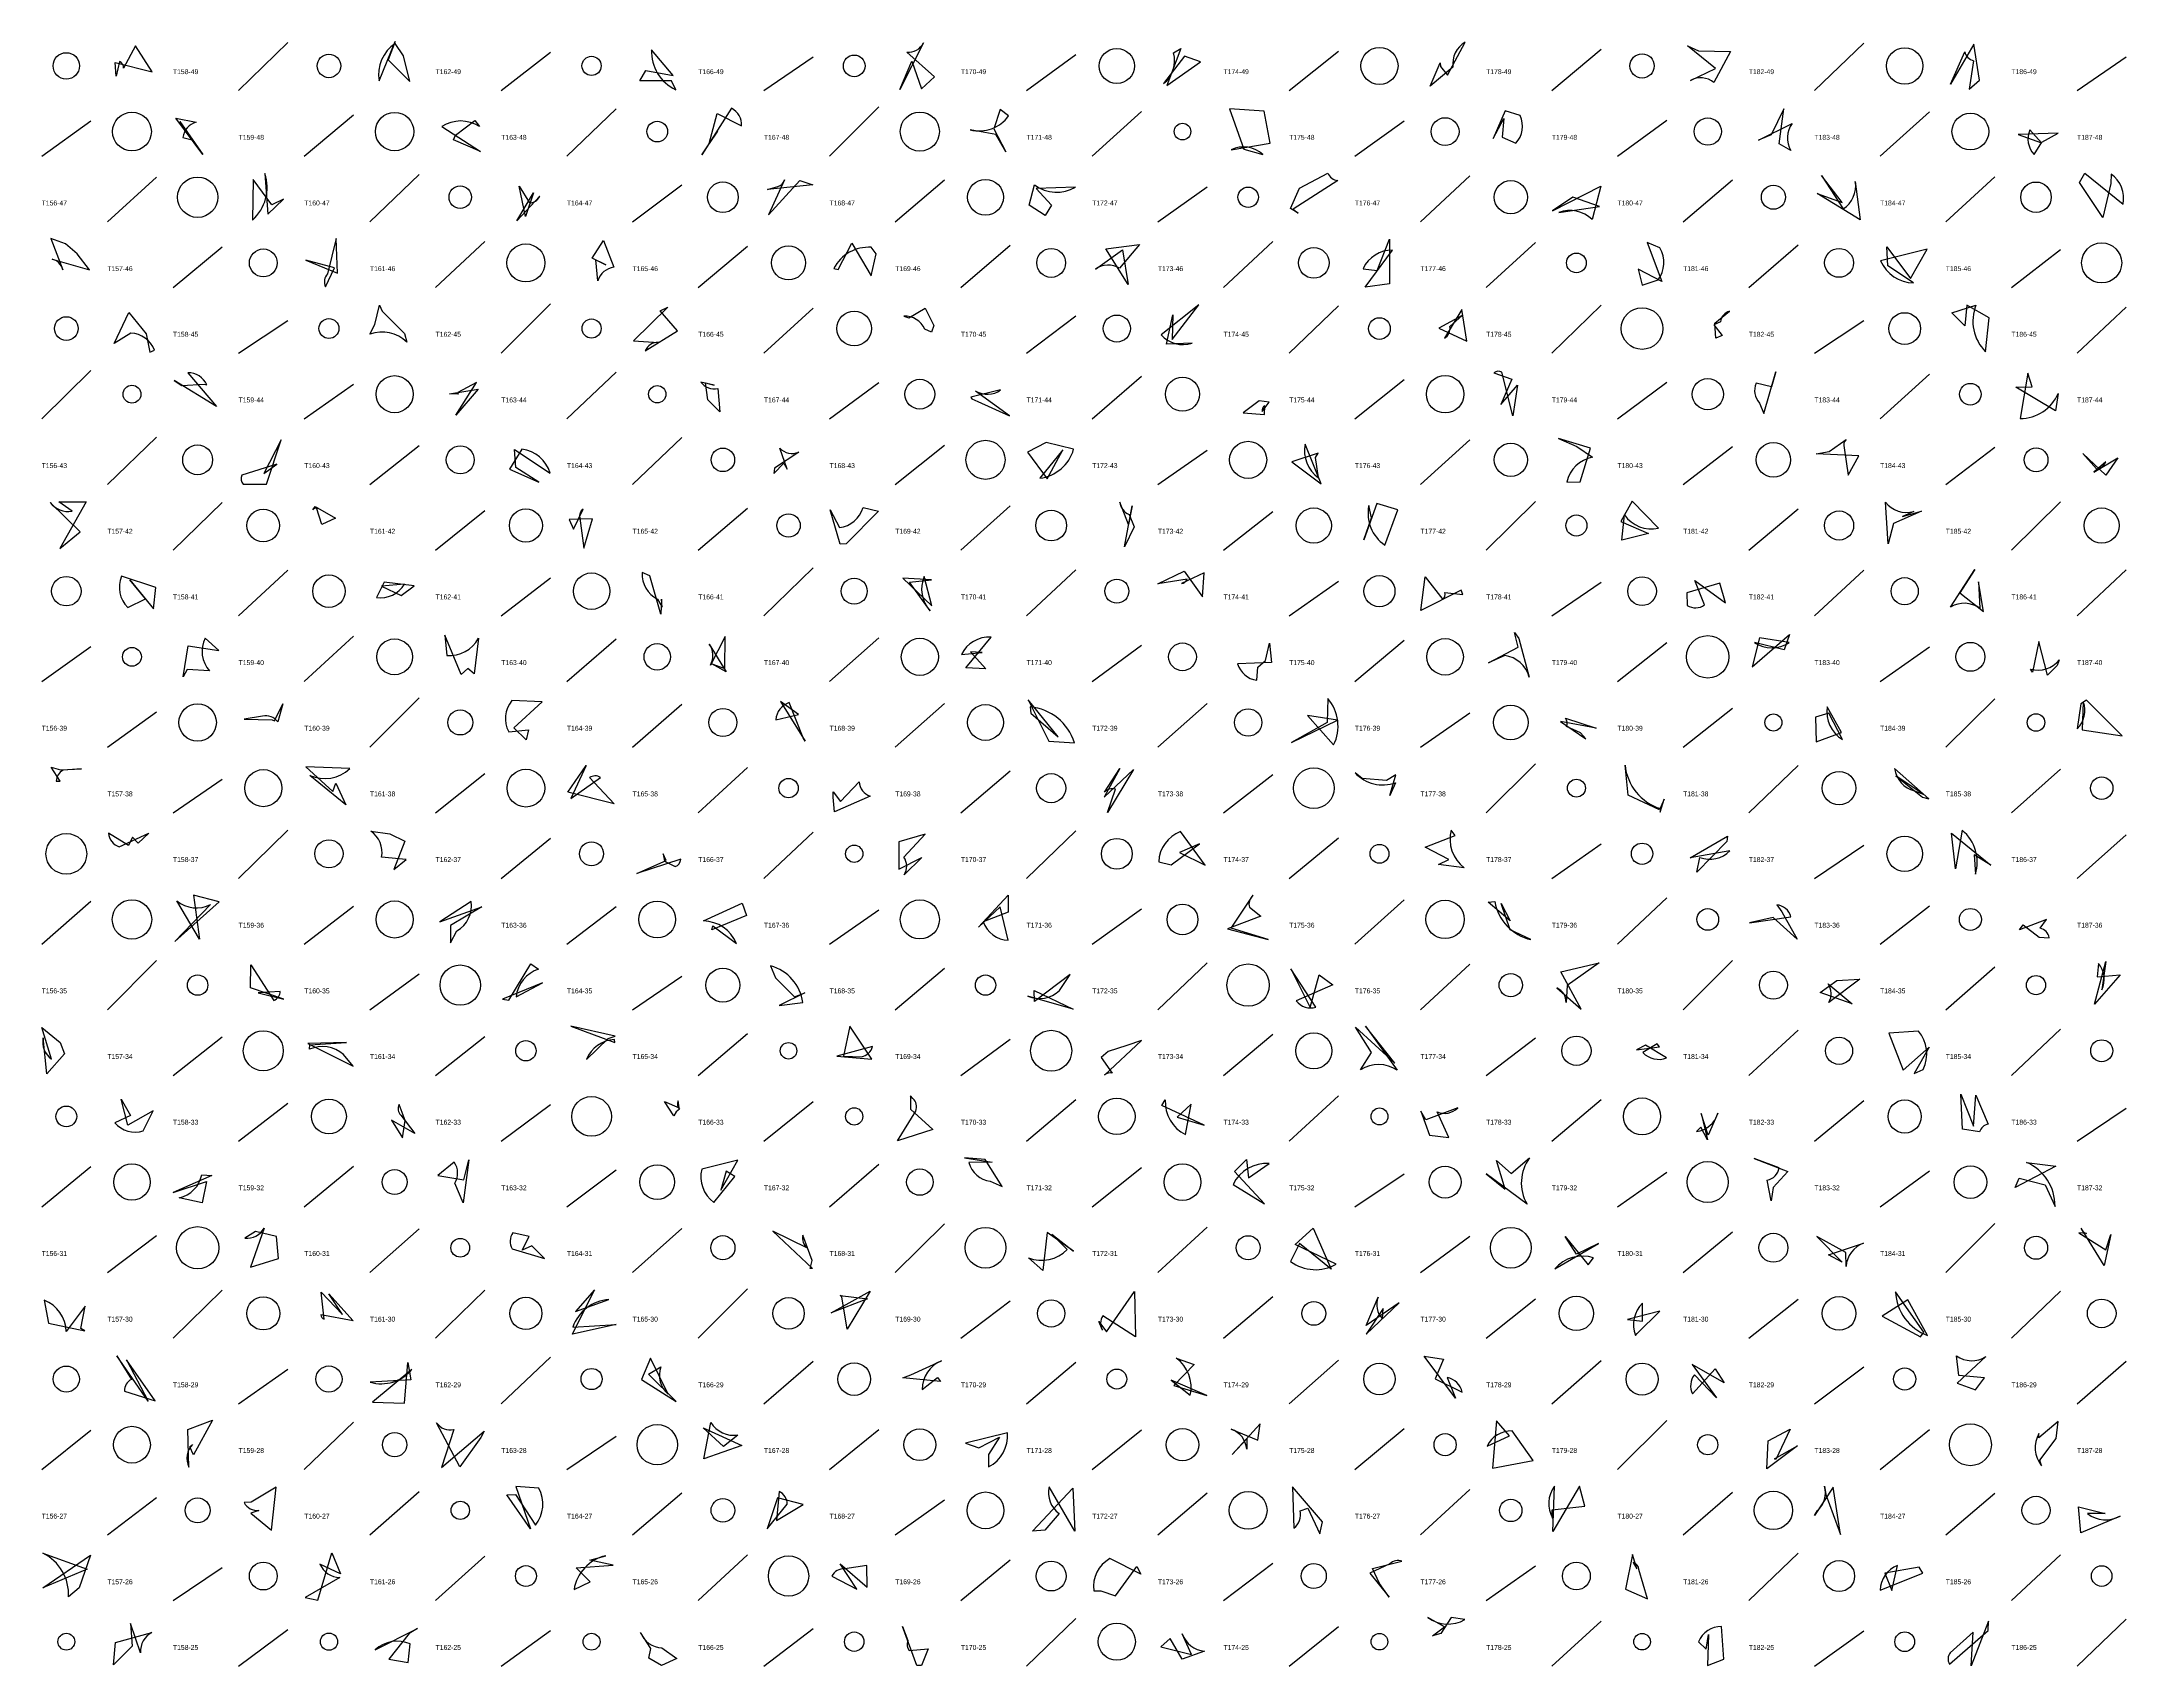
# Model space of a CAD drawing. Header units: millimetres. Extents: x -1 to 9990, y 0 to 15990.
# Drawn here: x 6240 to 7510, y 1000 to 1990 of the extents above; entities that cross this region are included whole.
import ezdxf

# ---------------------------------------------------------------- set-up
doc = ezdxf.new("R2010")
doc.units = ezdxf.units.MM
doc.layers.add('TEXT', color=3, linetype='Continuous')
doc.layers.add('WALL', color=1, linetype='Continuous')

msp = doc.modelspace()

# ---------------------------------------------------------------- linework, layer by layer
for points in [[(6307.3, 1971.4), (6297.1, 1987.2), (6289.9, 1973.6, 0.3), (6287.4, 1977.7), (6285.4, 1968.7), (6284.7, 1977)], [(6464.2, 1965.6), (6460.5, 1981.1), (6455.4, 1988.7, 0.3), (6445.6, 1965.9), (6455.4, 1989.8), (6451.1, 1978.8)], [(6608.1, 1972.3), (6624.8, 1969.1), (6611.5, 1984.8, 0.3), (6626.3, 1960.5), (6623.6, 1965.9), (6604.5, 1966)], [(6776, 1961.1), (6783.9, 1968.4), (6767, 1983.3, 0.3), (6777.3, 1989.1), (6762.9, 1960.7), (6770.2, 1977.8)], [(6946, 1977.4), (6936.2, 1981), (6923.4, 1964.2, 0.3), (6929.6, 1983), (6933.9, 1985.6), (6925.5, 1963.1)], [(7092.1, 1974.7), (7096.5, 1969.3), (7107.2, 1989.5, 0.3), (7099.8, 1974.3), (7085.9, 1962.6), (7091.9, 1976.8)], [(7249.4, 1984.1), (7268.9, 1983.7), (7258.8, 1964.9, 0.3), (7244.4, 1966.2), (7259.7, 1973.5), (7242.6, 1987.3)], [(7417.2, 1988.3), (7402.9, 1963.9), (7411.6, 1983.6, 0.3), (7417, 1978.2), (7414.2, 1960.8), (7420.6, 1966.4)], [(6338.2, 1921.1), (6321.7, 1943.2), (6334.1, 1940.7, 0.3), (6326, 1931.4), (6331.6, 1930), (6324.1, 1941.2)], [(6646.7, 1927.7), (6651.5, 1946.1), (6666.4, 1938.4, 0.3), (6660.3, 1949.2), (6642.2, 1920.9), (6651.8, 1935.2)], [(6827.3, 1922.6), (6821.3, 1933.2), (6805.7, 1936, 0.3), (6829.1, 1944.5), (6824, 1948.5), (6820.1, 1936.6)], [(6963.7, 1948.8), (6972.4, 1924.3), (6984, 1921.1, 0.3), (6964.6, 1923.9), (6988.5, 1928), (6984.8, 1947.5)], [(7130.7, 1942.9), (7129.8, 1931.5), (7138.1, 1927.9, 0.3), (7140.7, 1944.8), (7131.6, 1947.6), (7124.2, 1930.8)], [(7293.6, 1933), (7286, 1929.8), (7306.5, 1940, 0.3), (7305.6, 1923.5), (7298.5, 1927.6), (7301.3, 1948.8)], [(6492.2, 1932.9), (6503.8, 1941.7), (6506.7, 1938, 0.3), (6483.7, 1938), (6507.4, 1922.9), (6490.8, 1929.9)], [(7444.1, 1933.3), (7458.4, 1928.1), (7451.2, 1936, 0.3), (7453.8, 1921.1), (7458.6, 1928.6), (7468.5, 1934.1)], [(6380.2, 1890.4), (6368.8, 1905.8), (6368.4, 1881.1, 0.3), (6376, 1909.4), (6377.8, 1884.6), (6387.4, 1893.8)], [(6709.9, 1902.6), (6682.1, 1899.7), (6688.4, 1901.6, 0.3), (6692.5, 1905.7), (6682.8, 1884.2), (6701.9, 1905.2)], [(7000.8, 1888.2), (7006.2, 1900.6), (7023.6, 1909.7, 0.3), (7029.6, 1905.2), (7002.4, 1887.7), (7005.4, 1885.3)], [(7336.8, 1891.8), (7324.4, 1908.2), (7337.5, 1887.9, 0.3), (7344.9, 1904.5), (7347.9, 1881.2), (7321.6, 1897.3)], [(7481.5, 1903.9), (7484.8, 1909.6), (7508, 1890.8, 0.3), (7500.7, 1909.1), (7500.5, 1903.4), (7495.7, 1882.7)], [(6534.8, 1883.2), (6530.8, 1901.7), (6537.1, 1891.5, 0.3), (6543.4, 1895.6), (6529.5, 1880.6), (6539.6, 1897.7)], [(6851.3, 1883.9), (6841.6, 1890.2), (6844.9, 1902.5, 0.3), (6869.9, 1901.1), (6845.8, 1900.3), (6855.3, 1890.2)], [(7160.4, 1886.7), (7189.9, 1901.8), (7184.5, 1881.4, 0.3), (7164.3, 1885.6), (7189, 1889.3), (7172.8, 1895)], [(6254.6, 1866.7), (6245.5, 1869.9), (6252.8, 1850.7, 0.3), (6246.3, 1857.3), (6269.1, 1850.7), (6261.6, 1860.6)], [(6420.3, 1848.7), (6419.3, 1869.9), (6414.1, 1848.4, 0.3), (6412.9, 1840.4), (6418.4, 1852), (6401, 1856.6)], [(6575.4, 1857.9), (6582.2, 1868.7), (6588.6, 1852.3, 0.3), (6578.8, 1844.1), (6577.5, 1856.9), (6583.6, 1853.8)], [(6745.3, 1847.1), (6748.3, 1860.6), (6745.4, 1864.5, 0.3), (6722.5, 1851.5), (6725.2, 1851), (6733.6, 1867.1)], [(7061.1, 1842.3), (7046.3, 1840.2), (7063, 1862.8, 0.3), (7045, 1851.4), (7053.6, 1850.4), (7061.2, 1869.4)], [(7212.7, 1851.2), (7215.1, 1841.5), (7224.8, 1844.6, 0.3), (7225.8, 1864.1), (7218, 1867.4), (7227.1, 1843.6)], [(6888.2, 1863.5), (6908.9, 1866.2), (6896.7, 1851.7, 0.3), (6882, 1851.2), (6898.5, 1862.9), (6901.9, 1841.9)], [(7378.6, 1845.5), (7388.7, 1863.4), (7360.3, 1856.2, 0.3), (7380.4, 1842.9), (7364.7, 1853.3), (7364.1, 1864.7)], [(6447.4, 1825.6), (6461.1, 1811.9), (6462.4, 1806.7, 0.3), (6440, 1811.5), (6443, 1817.5), (6445.7, 1829.2)], [(6928.7, 1808.3), (6945, 1829.5), (6922, 1811.2, 0.3), (6940.8, 1806.1), (6925.2, 1805.4), (6929.1, 1823.4)], [(7411.6, 1816.7), (7403.8, 1824.5), (7418.4, 1829.3, 0.3), (7424.3, 1800.8), (7426.4, 1821.6), (7412.8, 1829.2)], [(6303.7, 1811.7), (6305.8, 1800.6), (6308.7, 1801.9, 0.3), (6294.3, 1812.2), (6284.2, 1805.9), (6293, 1824.7)], [(6621.4, 1828.1), (6600.6, 1807.6), (6615.7, 1806.6, 0.3), (6607.7, 1801.4), (6627.4, 1813.7), (6616.7, 1825.7)], [(6783.6, 1816.8), (6782.1, 1812.8), (6778, 1814.7, 0.3), (6765.2, 1822.6), (6768.2, 1821.6), (6778.3, 1827.4)], [(7108.3, 1807.4), (7105.2, 1826.7), (7094.6, 1809.1, 0.3), (7097.9, 1816.2), (7105.4, 1822.9), (7091.2, 1815.2)], [(7259.9, 1809.1), (7259.4, 1818.3), (7268.3, 1825.6, 0.3), (7262.7, 1819.1), (7258.7, 1817.2), (7263.7, 1810.8)], [(6325.3, 1780.4), (6338.9, 1781.1), (6340.6, 1780.7, 0.3), (6329, 1788.1), (6346.4, 1767.6), (6320.8, 1783.4)], [(6492.4, 1762.3), (6504.8, 1782.2), (6493.5, 1776.1, 0.3), (6493.8, 1775.1), (6488.5, 1775.3), (6506, 1778)], [(6644.5, 1781.9), (6649.7, 1780.6), (6641.6, 1782.4, 0.3), (6651.9, 1778.4), (6653.2, 1764.2), (6645.9, 1771.6)], [(7139.1, 1780.6), (7136.2, 1761.9), (7129.6, 1788.5, 0.3), (7124.7, 1788), (7135.6, 1784.1), (7129, 1768.7)], [(7295.9, 1786.7), (7293.9, 1779.4), (7284.5, 1781.7, 0.3), (7286.5, 1769.6), (7289.1, 1763.3), (7296.5, 1788.6)], [(7452.7, 1779.5), (7450.1, 1787.9), (7445.3, 1760.2, 0.3), (7468.5, 1775.4), (7466.9, 1764.8), (7442.6, 1779.3)], [(6810.4, 1770.5), (6829.7, 1761.9), (6809, 1776.9, 0.3), (6824.2, 1777.6), (6806, 1773.1), (6806.7, 1772.2)], [(6971.9, 1763.6), (6985, 1762.6), (6985.1, 1768, 0.3), (6983.6, 1764.5), (6987.8, 1770.2), (6981.8, 1771)], [(6375.3, 1726.6), (6383.2, 1732.4), (6361.9, 1725.6, 0.3), (6362.7, 1720.1), (6377, 1720.2), (6385.9, 1747.2)], [(6528.8, 1730.4), (6528.1, 1741.4), (6549.7, 1726.8, 0.3), (6532.6, 1741.6), (6525, 1729.3), (6542.9, 1721.5)], [(6692.1, 1732.9), (6694.2, 1729.4), (6689.6, 1742.1, 0.3), (6701.2, 1739.7), (6686.4, 1730), (6686.1, 1726.6)], [(6852.5, 1723.5), (6862.1, 1741.2), (6848, 1723.8, 0.3), (6868.7, 1741.5), (6851.9, 1745.6), (6840.5, 1739.6)], [(7001.6, 1733.9), (7019.5, 1720.4), (7009.7, 1744.6, 0.3), (7017.9, 1724.1), (7016, 1736.5), (7017.6, 1739.1)], [(7164, 1748.1), (7175.3, 1743.1), (7184.7, 1736.6, 0.3), (7169.1, 1721.5), (7177.2, 1721.7), (7183.5, 1742.1)], [(7321, 1738.6), (7328.9, 1740), (7339.3, 1747.5, 0.3), (7338.1, 1742.4), (7340.5, 1725.6), (7347, 1737.5)], [(7497.6, 1725.6), (7483.6, 1738.8), (7491.8, 1729.6, 0.3), (7497.5, 1733.8), (7490.3, 1727.5), (7504.8, 1736.2)], [(6251, 1681.1), (6263.4, 1691.2), (6245.2, 1709.1, 0.3), (6258.5, 1703.8), (6250.5, 1709.4), (6267, 1709.4)], [(6410.7, 1695.6), (6407.5, 1705.7), (6408.7, 1705.3, 0.3), (6405.1, 1704.6), (6406.7, 1706.6), (6419, 1699.4)], [(6561.3, 1698.7), (6564, 1692.8), (6569.8, 1705, 0.3), (6567.9, 1699.5), (6570.2, 1681.2), (6575.5, 1699.1)], [(6726.4, 1683.6), (6720.4, 1704.5), (6726, 1693.8, 0.3), (6740.4, 1705.9), (6749.8, 1703.7), (6730.1, 1683.8)], [(6904.4, 1706.9), (6902.2, 1695.7), (6896.9, 1709.3, 0.3), (6902.5, 1701.8), (6905.5, 1694.2), (6899.6, 1682.1)], [(7045.4, 1686.3), (7050.2, 1699.7), (7048.5, 1707.1, 0.3), (7058.2, 1683.1), (7066.2, 1704.5), (7053.4, 1708.4)], [(7218.9, 1690.2), (7202.7, 1686), (7204.2, 1701.5, 0.3), (7225, 1693.3), (7209, 1709.8), (7202.1, 1697.5)], [(7368.1, 1696.2), (7364.9, 1683.9), (7363.2, 1709.2, 0.3), (7380.5, 1703.5), (7373.6, 1700.4), (7385.3, 1703.7)], [(6308.1, 1644.3), (6309.5, 1657.2), (6288.6, 1664.1, 0.3), (6292.4, 1645), (6303.3, 1650.4), (6293.7, 1661.9)], [(6617.2, 1641), (6610.4, 1664.3), (6605.9, 1666.3, 0.3), (6615.1, 1650.2), (6618.1, 1645.3), (6617.6, 1650.2)], [(6764.6, 1662.9), (6782.2, 1646), (6777.7, 1664, 0.3), (6781.3, 1643.1), (6768.6, 1660.5), (6782, 1662)], [(6947.2, 1651.5), (6948.2, 1666.1), (6934.4, 1659.7, 0.3), (6937.8, 1662.3), (6920, 1659.5), (6936, 1667.1)], [(7422.9, 1642.7), (7420, 1660.7), (7420.7, 1644.6, 0.3), (7402.9, 1645.3), (7417.7, 1668.3), (7408.5, 1653.9)], [(6467, 1658.3), (6448.6, 1660.4), (6443.9, 1651.1, 0.3), (6461, 1659.3), (6447, 1658), (6459, 1652.4)], [(7080.2, 1643.3), (7082.8, 1663.7), (7093.6, 1650, 0.3), (7094.8, 1654.1), (7105.8, 1653), (7104.7, 1655.7)], [(7262.3, 1659.9), (7242.3, 1653.9), (7242.5, 1646.3, 0.3), (7253, 1646.6), (7247.1, 1661.5), (7265.8, 1647.8)], [(6329.3, 1621.7), (6348, 1618.8), (6339.5, 1626.4, 0.3), (6342.2, 1606.4), (6328.6, 1607.3), (6326.1, 1602.9)], [(6495.6, 1604.3), (6485.7, 1628.2), (6486.8, 1615.9, 0.3), (6506.1, 1626.3), (6503.5, 1604.7), (6499.6, 1607.9)], [(6656.1, 1607.8), (6656.3, 1627.3), (6647.4, 1610, 0.3), (6646.7, 1622.8), (6657.1, 1605.8), (6648.2, 1610.8)], [(6815.1, 1607.7), (6803.1, 1608.3), (6818.4, 1627, 0.3), (6800.3, 1616.4), (6813, 1617.7), (6805.8, 1618.1)], [(7137.2, 1629.9), (7139.9, 1626.1), (7146.2, 1602.7, 0.3), (7131.3, 1615.8), (7121.5, 1611.4), (7139.5, 1620.8)], [(7304.8, 1628.6), (7301.5, 1619.3), (7283.4, 1623.8, 0.3), (7304.6, 1623.7), (7286.6, 1626.6), (7282.1, 1609)], [(6988.1, 1623.4), (6989.2, 1611.6), (6968.6, 1610.7, 0.3), (6980.2, 1600.8), (6981, 1608.8), (6985.5, 1612.7)], [(7456.7, 1624.4), (7452.8, 1605.6), (7451.7, 1607.5, 0.3), (7469.1, 1613.1), (7467.8, 1609.7), (7461.9, 1603.9)], [(6527.7, 1571.7), (6545, 1587.5), (6526.4, 1588.3, 0.3), (6524.5, 1569.3), (6536.5, 1570.5), (6535.2, 1564.5)], [(6705.2, 1563.7), (6703.9, 1565.6), (6695.4, 1587.1, 0.3), (6687.2, 1576.7), (6701, 1579.9), (6690, 1587.7)], [(6840.9, 1588.9), (6853.5, 1563.7), (6869.2, 1562.7, 0.3), (6842.2, 1584.5), (6842.7, 1580.6), (6859.2, 1566.3)], [(7029.5, 1576.4), (7011.1, 1579.3), (7027.1, 1561.3, 0.3), (7023.5, 1589.6), (7023.1, 1574.9), (7001.4, 1562.9)], [(7485.8, 1588.6), (7482.3, 1586.3), (7480.1, 1571.2, 0.3), (7483.8, 1587.6), (7483.1, 1570.6), (7507.5, 1566.9)], [(6381.8, 1576.1), (6386.9, 1586.3), (6383.8, 1575.4, 0.3), (6374.6, 1578.8), (6363.3, 1577), (6380.5, 1576.7)], [(7180.7, 1565.1), (7177.5, 1568.6), (7168.9, 1572.5, 0.3), (7168.3, 1577.6), (7187.1, 1571.5), (7165.3, 1575.6)], [(7321, 1563.3), (7336.4, 1569), (7327.7, 1584.6, 0.3), (7337.1, 1564.6), (7328.8, 1580.7), (7320.6, 1578.2)], [(6251.5, 1546.2), (6264.3, 1546.8), (6253.1, 1545.9, 0.3), (6248.9, 1539.2), (6251.3, 1539.2), (6245.8, 1547.7)], [(6419.1, 1538), (6425.2, 1524.9), (6403.4, 1542.7, 0.3), (6427.7, 1546.9), (6401, 1548), (6417.4, 1533)], [(6571.8, 1548.7), (6562.3, 1528.7), (6580.4, 1541.5, 0.3), (6573.7, 1541.4), (6588.8, 1525.5), (6560.5, 1532.6)], [(6722.2, 1532.7), (6726.6, 1526.9), (6738.1, 1538.8, 0.3), (6744.7, 1530.1), (6723, 1520.6), (6722.2, 1529.6)], [(6905.1, 1546.3), (6889.4, 1520.1), (6894.1, 1534.3, 0.3), (6887.4, 1532.6), (6896.9, 1547), (6887.3, 1529.5)], [(7059.3, 1539.7), (7044.4, 1540.8), (7040.1, 1544.4, 0.3), (7064.8, 1538.3), (7061.4, 1530.5), (7064.9, 1543.1)], [(7225.7, 1521.7), (7206.5, 1530.8), (7204.6, 1549.1, 0.3), (7226.2, 1522.5), (7226.1, 1520.4), (7228.5, 1528.3)], [(7385.9, 1529.6), (7389.6, 1528.5), (7368.8, 1547, 0.3), (7380.9, 1533.3), (7386.3, 1531.4), (7369.5, 1542.5)], [(6295.3, 1505.1), (6292.8, 1500.1), (6280.7, 1507.6, 0.3), (6287.2, 1499.2), (6305.2, 1507.6), (6298.7, 1501.4)], [(6454.5, 1485.5), (6462.1, 1491.6), (6447.1, 1493, 0.3), (6440.5, 1508.7), (6452, 1507.2), (6461.2, 1502.6)], [(6762.1, 1485.6), (6776.2, 1492.7), (6765.4, 1482.2, 0.3), (6765.3, 1493), (6778.3, 1507), (6762.1, 1502.2)], [(6933.2, 1495.7), (6948.9, 1488.1), (6933.8, 1508.5, 0.3), (6920.5, 1490.2), (6928.1, 1488.2), (6945.4, 1501)], [(7082.9, 1499), (7101.1, 1506.1), (7098.7, 1509.5, 0.3), (7106.6, 1486.4), (7090.9, 1488.5), (7097.2, 1491.6)], [(7266.6, 1502.5), (7248.4, 1483.8), (7250.2, 1492.8, 0.3), (7268.5, 1496.9), (7244.3, 1492.5), (7267.1, 1505.8)], [(7427.5, 1488), (7417.3, 1494.4), (7418.1, 1482.5, 0.3), (7410.1, 1509.3), (7405.9, 1485.9), (7403.5, 1507.5)], [(6618.7, 1495), (6619.5, 1490.5), (6626, 1487.2, 0.3), (6629.3, 1491.7), (6602.6, 1483.1), (6620.5, 1491)], [(6332.5, 1469.7), (6336.2, 1442.9), (6322.3, 1466.4, 0.3), (6342.9, 1464.1), (6321.1, 1441.5), (6348.1, 1465.7)], [(6489.1, 1451.4), (6489.1, 1440.7), (6493, 1448, 0.3), (6501.7, 1466), (6482.6, 1453.5), (6508.2, 1462.6)], [(6648.3, 1448.7), (6648.9, 1451.2), (6663.2, 1440.4, 0.3), (6643.2, 1454.1), (6666.7, 1464.9), (6669.4, 1457.4)], [(6828.8, 1469.9), (6828.8, 1459.4), (6813.5, 1453.6, 0.3), (6828.9, 1442.3), (6823.9, 1462.7), (6810.7, 1450.3)], [(6987.2, 1442.7), (6964.7, 1449.7), (6978, 1469.7, 0.3), (6975.8, 1462.4), (6982.7, 1457), (6962.5, 1449.3)], [(7134.7, 1454.2), (7121.3, 1465.6), (7125.3, 1465.9, 0.3), (7147.2, 1442.7), (7134.7, 1448.7), (7129.1, 1464.8)], [(7294.9, 1456.1), (7280.5, 1453), (7305.7, 1456.7, 0.3), (7297, 1463.9), (7300.2, 1459.7), (7309.4, 1443)], [(7447.2, 1451.8), (7457, 1444.2), (7463, 1443.9, 0.3), (7457.6, 1449.7), (7461.4, 1455), (7444.9, 1448.7)], [(6367.3, 1413.4), (6367.5, 1427.4), (6381.5, 1405.7, 0.3), (6385.3, 1411.2), (6371.8, 1410.4), (6387.5, 1406.5)], [(6524.6, 1405.8), (6537.9, 1428), (6542.7, 1424.7, 0.3), (6529, 1407.8), (6545.1, 1416.3), (6520.8, 1406.4)], [(6704.9, 1410.3), (6689.3, 1402.5), (6703.7, 1404.4, 0.3), (6684.1, 1426.7), (6687, 1419.4), (6698.7, 1407.9)], [(7018.3, 1421.3), (7026.6, 1415.1), (7004.3, 1405.4, 0.3), (7016.3, 1401.5), (7001.1, 1425), (7012.8, 1401.4)], [(7188.8, 1428.5), (7169.3, 1414.8), (7168.7, 1404.4, 0.3), (7163.1, 1413.3), (7177.9, 1400.4), (7165.6, 1423)], [(7490.7, 1403.3), (7497.6, 1429.4), (7495.1, 1412.1, 0.3), (7493, 1428.2), (7492.2, 1420), (7506.3, 1421.2)], [(6844.7, 1411.8), (6868.4, 1400.4), (6840.8, 1408.3, 0.3), (6860, 1411.7), (6866.6, 1421.5), (6844.8, 1405)], [(7333.6, 1417.8), (7347.7, 1418.6), (7328.8, 1404.5, 0.3), (7328.3, 1415.7), (7342.9, 1403.5), (7323.5, 1410.5)], [(6253.9, 1373.1), (6243.2, 1361), (6240.9, 1382.9, 0.3), (6246, 1369.9), (6240, 1389.2), (6251.2, 1380.1)], [(6562.4, 1390), (6589.2, 1380), (6589, 1381.8, 0.3), (6572, 1369.7), (6585.2, 1382.4), (6589.4, 1383.8)], [(6732.3, 1389.9), (6728.4, 1371.7), (6739.4, 1371.4, 0.3), (6746.2, 1377.6), (6724.4, 1371.7), (6745.8, 1369.9)], [(7064.3, 1367.4), (7046.4, 1390), (7065.8, 1363.1, 0.3), (7043.5, 1363.4), (7050.2, 1373.9), (7040.5, 1389.3)], [(7389.9, 1377.1), (7380.7, 1361.2), (7386.2, 1363.6, 0.3), (7383.3, 1387), (7365.3, 1385.8), (7374.1, 1363.2)], [(6402.2, 1379.5), (6429.8, 1365.7), (6423.8, 1372.7, 0.3), (6403.2, 1375.9), (6403.3, 1378.6), (6425.6, 1380)], [(6889.8, 1374.6), (6885.4, 1370.9), (6892.2, 1361.4, 0.3), (6887.5, 1360.1), (6910, 1381.3), (6901, 1378.2)], [(7225.6, 1377.5), (7224.2, 1379.2), (7215.5, 1373.9, 0.3), (7229.9, 1370.6), (7217, 1378.5), (7211.6, 1375.5)], [(6783, 1327.1), (6761.4, 1320.2), (6772.5, 1338.3, 0.3), (6770.8, 1346), (6769.2, 1347.6), (6769.4, 1339.4)], [(7416.9, 1329), (7418.4, 1348), (7425.9, 1330.2, 0.3), (7420.6, 1325.6), (7410.3, 1327.2), (7409.2, 1348.6)], [(6288.5, 1345.6), (6294.2, 1335.6), (6284.5, 1331.1, 0.3), (6301.9, 1326.2), (6308, 1338.5), (6292.5, 1329.6)], [(6459.9, 1322), (6461.4, 1332.5), (6457.7, 1342.2, 0.3), (6458.7, 1335.7), (6467.3, 1324.6), (6453.1, 1332.8)], [(6619.4, 1344), (6628.3, 1340.2), (6627.8, 1344.5, 0.3), (6628.6, 1339.4), (6626.6, 1337.8), (6625.2, 1335.4)], [(6948.3, 1329.6), (6922.5, 1341.7), (6924.5, 1345.2, 0.3), (6936.8, 1324), (6940.2, 1342.4), (6931.8, 1334.5)], [(7085.4, 1323.6), (7097.3, 1322.2), (7090.2, 1337.7, 0.3), (7102.7, 1340.2), (7083.2, 1333), (7080.3, 1338.3)], [(7254.8, 1320.7), (7250.7, 1328.4), (7248.2, 1325.8, 0.3), (7261.1, 1336.9), (7255.3, 1323.5), (7251, 1336.8)], [(6500.3, 1308.5), (6496.7, 1282.3), (6491.7, 1294.4, 0.3), (6491.3, 1307.1), (6481.3, 1299.1), (6497.1, 1296.3)], [(6653.7, 1290.1), (6664.2, 1308.4), (6642.1, 1302.8, 0.3), (6649.4, 1282.6), (6662.3, 1298.5), (6657, 1301.6)], [(6802.2, 1309.7), (6819.1, 1307.1), (6804.8, 1306.9, 0.3), (6817.9, 1295.5), (6825.2, 1292.4), (6814.7, 1308.7)], [(6974.1, 1308.7), (6975.2, 1297.5), (6987.8, 1306.4, 0.3), (6965.8, 1293.6), (6984.9, 1281.7), (6966.6, 1301.4)], [(7126.3, 1308.2), (7135.3, 1300.2), (7146.5, 1309.8, 0.3), (7144.9, 1281.6), (7120, 1300), (7131.5, 1290.7)], [(7294.9, 1291.8), (7293.6, 1283.5), (7291.3, 1296.1, 0.3), (7298.5, 1303.6), (7283.3, 1309.4), (7303.8, 1301.5)], [(6340.4, 1295.4), (6337.7, 1282.3), (6323.8, 1285.4, 0.3), (6337.5, 1299.5), (6343.6, 1299.1), (6320.1, 1288.7)], [(7444.8, 1297.4), (7460.5, 1293.4), (7466.6, 1280.2, 0.3), (7449.2, 1307), (7467, 1304.6), (7442.2, 1291.7)], [(6383.1, 1261.9), (6370.3, 1264.8), (6363.7, 1260.9, 0.3), (6375.6, 1266.9), (6367.2, 1243.1), (6384.2, 1248.4)], [(6532.7, 1253.6), (6537, 1261.8), (6527, 1264.1, 0.3), (6526.7, 1254.4), (6546.4, 1248.4), (6538.6, 1256.1)], [(6708.2, 1242.3), (6709.4, 1247.2), (6703.7, 1262.6, 0.3), (6706.5, 1254.8), (6685.5, 1265.2), (6709.6, 1242.4)], [(6852.6, 1264.3), (6850, 1241.2), (6841.1, 1248.9, 0.3), (6864.8, 1253.9), (6855.4, 1263.2), (6868.6, 1253)], [(7025.5, 1241.9), (7006.2, 1257.5), (7000.9, 1246.7, 0.3), (7028.7, 1245), (7003.7, 1257), (7014.7, 1266.9)], [(7168.1, 1261.8), (7182.1, 1244.6), (7185.5, 1248.9, 0.3), (7161.8, 1242.1), (7188.4, 1257.5), (7175.1, 1251.1)], [(7336.8, 1246.2), (7328.6, 1250.7), (7349.9, 1257.7, 0.3), (7339.3, 1243.6), (7339.1, 1252.1), (7321.5, 1261.9)], [(7500.6, 1263), (7496.5, 1244.1), (7482.6, 1266.9, 0.3), (7485.8, 1263.6), (7481, 1264), (7497.5, 1253.8)], [(6263.9, 1205.9), (6266.4, 1219.5), (6255, 1204, 0.3), (6241.5, 1223), (6244.1, 1209.1), (6266.3, 1204.4)], [(6415, 1227), (6429.8, 1210.5), (6410, 1214.1, 0.3), (6412.1, 1211.5), (6410.2, 1228), (6423.3, 1214.3)], [(6576.7, 1229.3), (6565.2, 1216.2), (6585.6, 1223.5, 0.3), (6563.6, 1206.6), (6589.9, 1208.3), (6563.4, 1202.3)], [(6744.7, 1228.5), (6730.8, 1205.4), (6727.4, 1225.1, 0.3), (6726.5, 1225.9), (6743.2, 1223.8), (6721, 1215.4)], [(6905.7, 1228.4), (6906.3, 1200.7), (6886.5, 1213.5, 0.3), (6886.3, 1204.8), (6884, 1210), (6888.8, 1203.8)], [(7067.1, 1221.5), (7047, 1207.7), (7054.2, 1224.9, 0.3), (7056.8, 1211.7), (7057.3, 1217.9), (7046.9, 1202.4)], [(7206.1, 1211.3), (7215.3, 1210.2), (7215.3, 1221.3, 0.3), (7210.9, 1201.5), (7212, 1202.8), (7225.8, 1216.4)], [(7384.6, 1200.8), (7386.7, 1203.5), (7369.4, 1228.1, 0.3), (7388.8, 1201.6), (7376.8, 1223.3), (7361.2, 1213.3)], [(6304.8, 1161.5), (6285.7, 1189.2), (6294.7, 1174.8, 0.3), (6290.5, 1167.7), (6309.2, 1161.8), (6291.7, 1186.8)], [(6463, 1185), (6464.9, 1174.5), (6440.1, 1173.1, 0.3), (6465.6, 1180.9), (6441.6, 1160.9), (6461, 1160.4)], [(6626.5, 1161.4), (6609.7, 1177.9), (6617.1, 1182.4, 0.3), (6621.6, 1165.7), (6610.9, 1187.8), (6605.5, 1174.8)], [(6764.6, 1175.7), (6769.5, 1177.6), (6788.1, 1186.1, 0.3), (6776.4, 1168.6), (6785.8, 1175.9), (6787.6, 1173.5)], [(6949.9, 1164.9), (6928.2, 1174.3), (6939.7, 1165.1, 0.3), (6931.2, 1187.8), (6942.1, 1183.8), (6929.7, 1171)], [(7094.1, 1187.1), (7089, 1175.2), (7105.4, 1167, 0.3), (7096.3, 1175.9), (7101.4, 1163.3), (7082.3, 1189)], [(7245.6, 1183.8), (7260.3, 1163.6), (7246.9, 1177.6, 0.3), (7245.8, 1166), (7259.6, 1181.2), (7265.1, 1172.6)], [(7423.6, 1175.7), (7407.9, 1177.1), (7406.5, 1189.1, 0.3), (7424.5, 1188.7), (7406.9, 1172.4), (7418.1, 1168.4)], [(6332.5, 1128.8), (6330.2, 1133.7), (6331.8, 1135.2, 0.3), (6329.6, 1121.3), (6329.1, 1144.3), (6344.1, 1150)], [(6507.5, 1139.4), (6494.7, 1121.5), (6480.6, 1148.4, 0.3), (6491, 1144.2), (6483.6, 1121.1), (6509.5, 1143.2)], [(6666.6, 1134.6), (6643.3, 1126.3), (6647.6, 1148.6, 0.3), (6664.2, 1140.9), (6655.4, 1134), (6642.9, 1145.2)], [(6965.2, 1129.1), (6974.3, 1138.6), (6974.2, 1132.2, 0.3), (6964.7, 1144.4), (6981, 1137.7), (6982.4, 1147.7)], [(7123.9, 1120.7), (7148.6, 1125.4), (7135.8, 1143.4, 0.3), (7120.6, 1134.2), (7134.3, 1140.4), (7126.3, 1149.5)], [(7291.8, 1137.3), (7305.3, 1144.5), (7296.4, 1125.9, 0.3), (7295.7, 1126.3), (7309.7, 1134.3), (7291, 1120.4)], [(7468.5, 1149.1), (7456.7, 1139.2), (7456.7, 1141.8, 0.3), (7458.3, 1122.2), (7457.3, 1125.6), (7467.3, 1138.8)], [(6823.6, 1139.5), (6816.8, 1129.1), (6816.9, 1121.5, 0.3), (6828.4, 1142.2), (6802.9, 1136), (6811, 1133.1)], [(6382.8, 1109.2), (6367.6, 1099.9), (6363.3, 1099.8, 0.3), (6372.3, 1094.9), (6367.4, 1093.2), (6380.1, 1082.9)], [(6523.4, 1104.5), (6528.7, 1104.7), (6540.8, 1086, 0.3), (6542.9, 1108.6), (6528.8, 1109.6), (6537.8, 1083.8)], [(6688.2, 1102.6), (6681.9, 1083.7), (6694.2, 1098.7, 0.3), (6689.2, 1106.5), (6687.7, 1088.9), (6704, 1098.6)], [(6868.1, 1108.5), (6869.4, 1082.4), (6853.7, 1109.4, 0.3), (6859.9, 1093), (6851.2, 1082.9), (6843.6, 1082.4)], [(7020.4, 1088), (7002, 1109.4), (7002.8, 1084.1, 0.3), (7006.7, 1094.8), (7011.3, 1096.4), (7018.7, 1080.7)], [(7176.8, 1109.7), (7160.7, 1082.2), (7161.6, 1109.7, 0.3), (7160.5, 1090.3), (7160.2, 1095.4), (7180.2, 1097.6)], [(7331.4, 1109.1), (7320.1, 1091.8), (7321.8, 1094.9, 0.3), (7326.1, 1109.7), (7326.9, 1104.6), (7335.8, 1080.3)], [(7497.2, 1093), (7493.7, 1093), (7486.4, 1093, 0.3), (7506.2, 1091.5), (7482.2, 1081.3), (7480.8, 1097.2)], [(6269.7, 1067.8), (6262.8, 1047.8), (6256.4, 1042.3, 0.3), (6240.7, 1068.9), (6267.7, 1059.2), (6240.7, 1047.9)], [(6416.7, 1069.2), (6422, 1056.4), (6409.5, 1062.3, 0.3), (6421.6, 1054.2), (6400.6, 1041.9), (6408.2, 1040.2)], [(6588.1, 1061.7), (6573.9, 1064.7), (6583.6, 1067.4, 0.3), (6564.3, 1046.8), (6574.2, 1051.5), (6565.6, 1059.9)], [(7204.9, 1047), (7218.3, 1041.1), (7213.1, 1058.9, 0.3), (7209.6, 1063.2), (7211.9, 1059.4), (7209.1, 1068.1)], [(6742.8, 1048.2), (6742.7, 1061.4), (6729.2, 1059.4, 0.3), (6721.4, 1055), (6736.7, 1046.9), (6726.4, 1062.5)], [(6907.2, 1060.9), (6909.6, 1056.2), (6890.7, 1065.6, 0.3), (6880.9, 1046), (6885.3, 1046), (6894.2, 1043)], [(7055, 1050.5), (7050.8, 1059.6), (7068.7, 1064, 0.3), (7061.4, 1062.4), (7049.2, 1056.8), (7061, 1042.2)], [(7362.9, 1056.7), (7367.2, 1046.2), (7370.6, 1061.5, 0.3), (7360.1, 1046.3), (7386.1, 1056.8), (7383.8, 1060.4)], [(7087.4, 1018.6), (7094.7, 1024), (7084.5, 1029.8, 0.3), (7107.1, 1028.5), (7098.6, 1029.7), (7092.3, 1020)], [(6283.7, 1000.8), (6285, 1014.5), (6307.2, 1020.6, 0.3), (6300.2, 1008.3), (6294.2, 1026), (6295.1, 1012.2)], [(6451.4, 1004.3), (6463.2, 1002.3), (6464.5, 1013.6, 0.3), (6443.2, 1010.1), (6468.9, 1023.1), (6463.9, 1020)], [(6609.9, 1004.9), (6611.1, 1010.8), (6604.8, 1020.6, 0.3), (6617.9, 1011.2), (6626.9, 1004.7), (6617.6, 1000.4)], [(6773.1, 1000.4), (6764.5, 1024.2), (6767.7, 1015.7, 0.3), (6768.5, 1009.6), (6780, 1010.6), (6775.9, 1000.5)], [(6921.9, 1011.9), (6940.5, 1007.2), (6934.9, 1019.7, 0.3), (6948.4, 1009.3), (6934.9, 1004.3), (6927.4, 1016.9)], [(7254.9, 1000.5), (7264.9, 1004.3), (7263.4, 1024.3, 0.3), (7249.3, 1015), (7254.1, 1010.4), (7255.5, 1019.4)], [(7415.5, 1000.2), (7416.8, 1020.8), (7402.7, 1008.3, 0.3), (7402.2, 1001.4), (7425.9, 1021.8), (7426, 1027.5)]]:
    msp.add_lwpolyline(points, format="xyb", close=True)
for centre, radius in [((6255, 1975), 8.07), ((6415, 1975), 7.16), ((6735, 1975), 6.62), ((6895, 1975), 10.7), ((7055, 1975), 11.3), ((7215, 1975), 7.4), ((7375, 1975), 11.1), ((6575, 1975), 5.85), ((6295, 1935), 11.8), ((6455, 1935), 11.7), ((6775, 1935), 11.9), ((7095, 1935), 8.47), ((7255, 1935), 8.28), ((7415, 1935), 11.2), ((6615, 1935), 6.3), ((6935, 1935), 5.06), ((6335, 1895), 12.3), ((6815, 1895), 10.9), ((7135, 1895), 10.1), ((6495, 1895), 6.85), ((6655, 1895), 9.34), ((6975, 1895), 6.22), ((7295, 1895), 7.33), ((7455, 1895), 9.28), ((7495, 1855), 12.2), ((6375, 1855), 8.47), ((6535, 1855), 11.6), ((6695, 1855), 10.4), ((6855, 1855), 8.8), ((7015, 1855), 9.34), ((7175, 1855), 6.02), ((7335, 1855), 8.78), ((6255, 1815), 7.23), ((6415, 1815), 6.08), ((6575, 1815), 5.83), ((6735, 1815), 10.6), ((6895, 1815), 8.23), ((7055, 1815), 6.59), ((7215, 1815), 12.7), ((7375, 1815), 9.67), ((6295, 1775), 5.43), ((6455, 1775), 11.3), ((6615, 1775), 5.27), ((6775, 1775), 9.07), ((6935, 1775), 10.4), ((7095, 1775), 11.4), ((7255, 1775), 9.51), ((7415, 1775), 6.58), ((6335, 1735), 9.1), ((6495, 1735), 8.52), ((6655, 1735), 7.17), ((6815, 1735), 11.9), ((6975, 1735), 11.3), ((7135, 1735), 10.1), ((7295, 1735), 10.5), ((7455, 1735), 7.26), ((6375, 1695), 9.94), ((6535, 1695), 10.1), ((6695, 1695), 7.13), ((6855, 1695), 9.37), ((7015, 1695), 10.7), ((7335, 1695), 8.9), ((7495, 1695), 10.7), ((7175, 1695), 6.44), ((6255, 1655), 8.97), ((6415, 1655), 9.91), ((6575, 1655), 11.1), ((7055, 1655), 9.46), ((7215, 1655), 8.75), ((6735, 1655), 7.94), ((6895, 1655), 7.34), ((7375, 1655), 8.27), ((6455, 1615), 10.9), ((6775, 1615), 11.3), ((7095, 1615), 11.1), ((7255, 1615), 12.9), ((6295, 1615), 5.74), ((6615, 1615), 8.05), ((6935, 1615), 8.45), ((7415, 1615), 8.81), ((6335, 1575), 11.4), ((6495, 1575), 7.62), ((6655, 1575), 8.54), ((6815, 1575), 10.9), ((6975, 1575), 8.35), ((7135, 1575), 10.6), ((7295, 1575), 5.19), ((7455, 1575), 5.36), ((6375, 1535), 11.3), ((6535, 1535), 11.5), ((6695, 1535), 5.9), ((6855, 1535), 8.89), ((7015, 1535), 12.4), ((7175, 1535), 5.45), ((7335, 1535), 10.2), ((7495, 1535), 6.83), ((6255, 1495), 12.4), ((6415, 1495), 8.57), ((6575, 1495), 7.3), ((6735, 1495), 5.28), ((6895, 1495), 9.41), ((7055, 1495), 5.75), ((7215, 1495), 6.51), ((7375, 1495), 10.8), ((6295, 1455), 12), ((6455, 1455), 11.3), ((6615, 1455), 11.2), ((6775, 1455), 11.9), ((6935, 1455), 9.39), ((7095, 1455), 11.7), ((7255, 1455), 6.6), ((7415, 1455), 6.71), ((6495, 1415), 12.3), ((6655, 1415), 10.3), ((6975, 1415), 12.9), ((7295, 1415), 8.52), ((6335, 1415), 6.22), ((6815, 1415), 6.2), ((7135, 1415), 7.12), ((7455, 1415), 5.85), ((6375, 1375), 12.2), ((6855, 1375), 12.5), ((7015, 1375), 11), ((6535, 1375), 6.22), ((6695, 1375), 5.02), ((7175, 1375), 8.93), ((7335, 1375), 8.28), ((7495, 1375), 6.7), ((6575, 1335), 12.1), ((7215, 1335), 11.3), ((6255, 1335), 6.32), ((6415, 1335), 10.6), ((6735, 1335), 5.25), ((6895, 1335), 11.1), ((7055, 1335), 5.14), ((7375, 1335), 10.1), ((6295, 1295), 11.1), ((6455, 1295), 7.61), ((6615, 1295), 10.6), ((6775, 1295), 8.04), ((6935, 1295), 11.2), ((7095, 1295), 9.71), ((7255, 1295), 12.5), ((7415, 1295), 9.97), ((6335, 1255), 12.9), ((6495, 1255), 5.72), ((6655, 1255), 7.37), ((6815, 1255), 12.4), ((6975, 1255), 7.33), ((7135, 1255), 12.4), ((7295, 1255), 8.8), ((7455, 1255), 7.04), ((6375, 1215), 10.1), ((6535, 1215), 9.79), ((6695, 1215), 9.6), ((6855, 1215), 8.29), ((7015, 1215), 7.24), ((7175, 1215), 10.5), ((7335, 1215), 10.3), ((7495, 1215), 8.73), ((6255, 1175), 7.94), ((6415, 1175), 7.97), ((6575, 1175), 6.44), ((6735, 1175), 9.94), ((7055, 1175), 9.61), ((7215, 1175), 9.77), ((7375, 1175), 6.79), ((6895, 1175), 6.06), ((6295, 1135), 11.2), ((6615, 1135), 12.3), ((6775, 1135), 9.71), ((6935, 1135), 9.87), ((7415, 1135), 12.8), ((6455, 1135), 7.41), ((7095, 1135), 6.76), ((7255, 1135), 6.17), ((6815, 1095), 11.2), ((6975, 1095), 11.5), ((7295, 1095), 11.7), ((6335, 1095), 7.6), ((6495, 1095), 5.57), ((6655, 1095), 7.19), ((7135, 1095), 6.83), ((7455, 1095), 8.56), ((6695, 1055), 12.3), ((6375, 1055), 8.49), ((6535, 1055), 6.36), ((6855, 1055), 9.12), ((7015, 1055), 7.63), ((7175, 1055), 8.47), ((7335, 1055), 9.47), ((7495, 1055), 6.28), ((6255, 1015), 5.13), ((6415, 1015), 5.23), ((6575, 1015), 5.15), ((6735, 1015), 5.92), ((6895, 1015), 11.3), ((7055, 1015), 5.06), ((7215, 1015), 5.06), ((7375, 1015), 6)]:
    msp.add_circle(centre, radius)
at = {"layer": 'WALL'}
for p, q in [((6360, 1960), (6390, 1989.3)), ((6520, 1960), (6550, 1983.4)), ((6840, 1960), (6870, 1982)), ((7000, 1960), (7030, 1983.9)), ((7160, 1960), (7190, 1985.3)), ((7320, 1960), (7350, 1988.8)), ((6680, 1960), (6710, 1980.5)), ((7480, 1960), (7510, 1980.5)), ((6400, 1920), (6430, 1945.3)), ((6560, 1920), (6590, 1948.9)), ((6720, 1920), (6750, 1950)), ((6880, 1920), (6910, 1947.3)), ((7360, 1920), (7390, 1947.1)), ((6240, 1920), (6270, 1941.5)), ((7040, 1920), (7070, 1941.6)), ((7200, 1920), (7230, 1941.9)), ((6280, 1880), (6310, 1907.2)), ((6440, 1880), (6470, 1908.9)), ((6760, 1880), (6790, 1905.7)), ((7080, 1880), (7110, 1908.1)), ((7240, 1880), (7270, 1905.5)), ((7400, 1880), (7430, 1907.5)), ((6600, 1880), (6630, 1902.5)), ((6920, 1880), (6950, 1901.4)), ((6480, 1840), (6510, 1868)), ((6960, 1840), (6990, 1868.1)), ((7120, 1840), (7150, 1867.4)), ((6320, 1840), (6350, 1864.7)), ((6640, 1840), (6670, 1865.1)), ((6800, 1840), (6830, 1865.8)), ((7280, 1840), (7310, 1866)), ((7440, 1840), (7470, 1863.1)), ((6520, 1800), (6550, 1830)), ((7160, 1800), (7190, 1829.3)), ((6360, 1800), (6390, 1820)), ((6680, 1800), (6710, 1827.4)), ((6840, 1800), (6870, 1822.8)), ((7000, 1800), (7030, 1828.8)), ((7320, 1800), (7350, 1820)), ((7480, 1800), (7510, 1828.1)), ((6240, 1760), (6270, 1789.4)), ((6400, 1760), (6430, 1781.1)), ((6560, 1760), (6590, 1788.5)), ((6720, 1760), (6750, 1782.2)), ((6880, 1760), (6910, 1785.9)), ((7040, 1760), (7070, 1783.9)), ((7200, 1760), (7230, 1782.3)), ((7360, 1760), (7390, 1787.2)), ((6280, 1720), (6310, 1748.8)), ((6440, 1720), (6470, 1743.7)), ((6600, 1720), (6630, 1748.6)), ((6760, 1720), (6790, 1744)), ((6920, 1720), (6950, 1740.9)), ((7080, 1720), (7110, 1747.3)), ((7240, 1720), (7270, 1743.2)), ((7400, 1720), (7430, 1742.7)), ((6320, 1680), (6350, 1709)), ((6480, 1680), (6510, 1704.1)), ((6640, 1680), (6670, 1705.6)), ((6800, 1680), (6830, 1706.9)), ((6960, 1680), (6990, 1703.5)), ((7120, 1680), (7150, 1709.6)), ((7280, 1680), (7310, 1705.2)), ((7440, 1680), (7470, 1709.4)), ((6360, 1640), (6390, 1667.8)), ((6680, 1640), (6710, 1669.2)), ((6840, 1640), (6870, 1668)), ((7320, 1640), (7350, 1667.7)), ((7480, 1640), (7510, 1668)), ((6520, 1640), (6550, 1663.2)), ((7000, 1640), (7030, 1661.1)), ((7160, 1640), (7190, 1660.5)), ((6400, 1600), (6430, 1627.6)), ((6560, 1600), (6590, 1625.9)), ((6720, 1600), (6750, 1626.6)), ((6240, 1600), (6270, 1621.3)), ((6880, 1600), (6910, 1622.2)), ((7040, 1600), (7070, 1625.1)), ((7200, 1600), (7230, 1623.7)), ((7360, 1600), (7390, 1621.1)), ((6440, 1560), (6470, 1590)), ((7400, 1560), (7430, 1589.5)), ((6280, 1560), (6310, 1581.5)), ((6600, 1560), (6630, 1586.1)), ((6760, 1560), (6790, 1586.5)), ((6920, 1560), (6950, 1586.5)), ((7080, 1560), (7110, 1580.9)), ((7240, 1560), (7270, 1583.7)), ((7120, 1520), (7150, 1549.9)), ((6320, 1520), (6350, 1540.4)), ((6480, 1520), (6510, 1543.9)), ((6640, 1520), (6670, 1547.5)), ((6800, 1520), (6830, 1545.6)), ((6960, 1520), (6990, 1543.3)), ((7280, 1520), (7310, 1548.7)), ((7440, 1520), (7470, 1546.6)), ((6360, 1480), (6390, 1509.4)), ((6520, 1480), (6550, 1504.6)), ((6680, 1480), (6710, 1508.1)), ((6840, 1480), (6870, 1509)), ((7000, 1480), (7030, 1504.7)), ((7160, 1480), (7190, 1501.1)), ((7320, 1480), (7350, 1500.2)), ((7480, 1480), (7510, 1506.6)), ((6240, 1440), (6270, 1466.1)), ((6400, 1440), (6430, 1463.2)), ((6560, 1440), (6590, 1462.8)), ((6720, 1440), (6750, 1460.9)), ((6880, 1440), (6910, 1461.5)), ((7040, 1440), (7070, 1466.9)), ((7200, 1440), (7230, 1468.1)), ((7360, 1440), (7390, 1463.3)), ((6280, 1400), (6310, 1429.9)), ((6760, 1400), (6790, 1425.3)), ((6920, 1400), (6950, 1428.5)), ((7080, 1400), (7110, 1427.7)), ((7240, 1400), (7270, 1429.9)), ((7400, 1400), (7430, 1426.1)), ((6440, 1400), (6470, 1421.9)), ((6600, 1400), (6630, 1420.4)), ((6640, 1360), (6670, 1385.6)), ((6960, 1360), (6990, 1385.1)), ((7280, 1360), (7310, 1387.5)), ((7440, 1360), (7470, 1388.2)), ((6320, 1360), (6350, 1383.4)), ((6480, 1360), (6510, 1383.6)), ((6800, 1360), (6830, 1382.1)), ((7120, 1360), (7150, 1382.8)), ((7000, 1320), (7030, 1347.5)), ((6360, 1320), (6390, 1343)), ((6520, 1320), (6550, 1342.2)), ((6680, 1320), (6710, 1344)), ((6840, 1320), (6870, 1345.4)), ((7160, 1320), (7190, 1345.3)), ((7320, 1320), (7350, 1344.7)), ((7480, 1320), (7510, 1340)), ((6240, 1280), (6270, 1304.4)), ((6400, 1280), (6430, 1304.7)), ((6560, 1280), (6590, 1302.5)), ((6720, 1280), (6750, 1306)), ((6880, 1280), (6910, 1303.8)), ((7040, 1280), (7070, 1300.1)), ((7200, 1280), (7230, 1301.1)), ((7360, 1280), (7390, 1301.9)), ((6280, 1240), (6310, 1262.4)), ((6440, 1240), (6470, 1266.5)), ((6600, 1240), (6630, 1266.7)), ((6760, 1240), (6790, 1269.5)), ((6920, 1240), (6950, 1267.6)), ((7080, 1240), (7110, 1262.1)), ((7240, 1240), (7270, 1264.7)), ((7400, 1240), (7430, 1269.7)), ((6320, 1200), (6350, 1229.1)), ((6480, 1200), (6510, 1229.2)), ((6640, 1200), (6670, 1230)), ((6800, 1200), (6830, 1222.7)), ((6960, 1200), (6990, 1225.2)), ((7120, 1200), (7150, 1223.8)), ((7280, 1200), (7310, 1223.6)), ((7440, 1200), (7470, 1228.5)), ((6360, 1160), (6390, 1181.1)), ((6520, 1160), (6550, 1188.4)), ((6680, 1160), (6710, 1185.9)), ((6840, 1160), (6870, 1185.2)), ((7000, 1160), (7030, 1186.5)), ((7160, 1160), (7190, 1186.3)), ((7320, 1160), (7350, 1182.4)), ((7480, 1160), (7510, 1185.9)), ((6240, 1120), (6270, 1143.8)), ((6400, 1120), (6430, 1148.8)), ((6720, 1120), (6750, 1144.2)), ((6880, 1120), (6910, 1144.1)), ((7040, 1120), (7070, 1144.9)), ((7200, 1120), (7230, 1149.7)), ((7360, 1120), (7390, 1144.3)), ((6560, 1120), (6590, 1140.3)), ((6440, 1080), (6470, 1106.5)), ((6600, 1080), (6630, 1105.7)), ((6920, 1080), (6950, 1105.6)), ((7080, 1080), (7110, 1107.7)), ((7240, 1080), (7270, 1106.1)), ((7400, 1080), (7430, 1105.5)), ((6280, 1080), (6310, 1102.8)), ((6760, 1080), (6790, 1101.5)), ((6480, 1040), (6510, 1067.2)), ((6640, 1040), (6670, 1067.9)), ((7280, 1040), (7310, 1068.9)), ((7440, 1040), (7470, 1068)), ((6320, 1040), (6350, 1060.2)), ((6800, 1040), (6830, 1064.8)), ((6960, 1040), (6990, 1062.9)), ((7120, 1040), (7150, 1061.2)), ((6840, 1000), (6870, 1029.1)), ((7480, 1000), (7510, 1028.8)), ((6360, 1000), (6390, 1022.5)), ((6520, 1000), (6550, 1021.9)), ((6680, 1000), (6710, 1023)), ((7000, 1000), (7030, 1024.3)), ((7160, 1000), (7190, 1027.4)), ((7320, 1000), (7350, 1021.7))]:
    msp.add_line(p, q, dxfattribs=at)

# ---------------------------------------------------------------- texts
at = {"layer": 'TEXT'}
for s, p in [('T158-49', (6320, 1970)), ('T162-49', (6480, 1970)), ('T166-49', (6640, 1970)), ('T170-49', (6800, 1970)), ('T174-49', (6960, 1970)), ('T178-49', (7120, 1970)), ('T182-49', (7280, 1970)), ('T186-49', (7440, 1970)), ('T159-48', (6360, 1930)), ('T163-48', (6520, 1930)), ('T167-48', (6680, 1930)), ('T171-48', (6840, 1930)), ('T175-48', (7000, 1930)), ('T179-48', (7160, 1930)), ('T183-48', (7320, 1930)), ('T187-48', (7480, 1930)), ('T156-47', (6240, 1890)), ('T160-47', (6400, 1890)), ('T164-47', (6560, 1890)), ('T168-47', (6720, 1890)), ('T172-47', (6880, 1890)), ('T176-47', (7040, 1890)), ('T180-47', (7200, 1890)), ('T184-47', (7360, 1890)), ('T157-46', (6280, 1850)), ('T161-46', (6440, 1850)), ('T165-46', (6600, 1850)), ('T169-46', (6760, 1850)), ('T173-46', (6920, 1850)), ('T177-46', (7080, 1850)), ('T181-46', (7240, 1850)), ('T185-46', (7400, 1850)), ('T158-45', (6320, 1810)), ('T162-45', (6480, 1810)), ('T166-45', (6640, 1810)), ('T170-45', (6800, 1810)), ('T174-45', (6960, 1810)), ('T178-45', (7120, 1810)), ('T182-45', (7280, 1810)), ('T186-45', (7440, 1810)), ('T159-44', (6360, 1770)), ('T163-44', (6520, 1770)), ('T167-44', (6680, 1770)), ('T171-44', (6840, 1770)), ('T175-44', (7000, 1770)), ('T179-44', (7160, 1770)), ('T183-44', (7320, 1770)), ('T187-44', (7480, 1770)), ('T156-43', (6240, 1730)), ('T160-43', (6400, 1730)), ('T164-43', (6560, 1730)), ('T168-43', (6720, 1730)), ('T172-43', (6880, 1730)), ('T176-43', (7040, 1730)), ('T180-43', (7200, 1730)), ('T184-43', (7360, 1730)), ('T157-42', (6280, 1690)), ('T161-42', (6440, 1690)), ('T165-42', (6600, 1690)), ('T169-42', (6760, 1690)), ('T173-42', (6920, 1690)), ('T177-42', (7080, 1690)), ('T181-42', (7240, 1690)), ('T185-42', (7400, 1690)), ('T158-41', (6320, 1650)), ('T162-41', (6480, 1650)), ('T166-41', (6640, 1650)), ('T170-41', (6800, 1650)), ('T174-41', (6960, 1650)), ('T178-41', (7120, 1650)), ('T182-41', (7280, 1650)), ('T186-41', (7440, 1650)), ('T159-40', (6360, 1610)), ('T163-40', (6520, 1610)), ('T167-40', (6680, 1610)), ('T171-40', (6840, 1610)), ('T175-40', (7000, 1610)), ('T179-40', (7160, 1610)), ('T183-40', (7320, 1610)), ('T187-40', (7480, 1610)), ('T156-39', (6240, 1570)), ('T160-39', (6400, 1570)), ('T164-39', (6560, 1570)), ('T168-39', (6720, 1570)), ('T172-39', (6880, 1570)), ('T176-39', (7040, 1570)), ('T180-39', (7200, 1570)), ('T184-39', (7360, 1570)), ('T157-38', (6280, 1530)), ('T161-38', (6440, 1530)), ('T165-38', (6600, 1530)), ('T169-38', (6760, 1530)), ('T173-38', (6920, 1530)), ('T177-38', (7080, 1530)), ('T181-38', (7240, 1530)), ('T185-38', (7400, 1530)), ('T158-37', (6320, 1490)), ('T162-37', (6480, 1490)), ('T166-37', (6640, 1490)), ('T170-37', (6800, 1490)), ('T174-37', (6960, 1490)), ('T178-37', (7120, 1490)), ('T182-37', (7280, 1490)), ('T186-37', (7440, 1490)), ('T159-36', (6360, 1450)), ('T163-36', (6520, 1450)), ('T167-36', (6680, 1450)), ('T171-36', (6840, 1450)), ('T175-36', (7000, 1450)), ('T179-36', (7160, 1450)), ('T183-36', (7320, 1450)), ('T187-36', (7480, 1450)), ('T156-35', (6240, 1410)), ('T160-35', (6400, 1410)), ('T164-35', (6560, 1410)), ('T168-35', (6720, 1410)), ('T172-35', (6880, 1410)), ('T176-35', (7040, 1410)), ('T180-35', (7200, 1410)), ('T184-35', (7360, 1410)), ('T157-34', (6280, 1370)), ('T161-34', (6440, 1370)), ('T165-34', (6600, 1370)), ('T169-34', (6760, 1370)), ('T173-34', (6920, 1370)), ('T177-34', (7080, 1370)), ('T181-34', (7240, 1370)), ('T185-34', (7400, 1370)), ('T158-33', (6320, 1330)), ('T162-33', (6480, 1330)), ('T166-33', (6640, 1330)), ('T170-33', (6800, 1330)), ('T174-33', (6960, 1330)), ('T178-33', (7120, 1330)), ('T182-33', (7280, 1330)), ('T186-33', (7440, 1330)), ('T159-32', (6360, 1290)), ('T163-32', (6520, 1290)), ('T167-32', (6680, 1290)), ('T171-32', (6840, 1290)), ('T175-32', (7000, 1290)), ('T179-32', (7160, 1290)), ('T183-32', (7320, 1290)), ('T187-32', (7480, 1290)), ('T156-31', (6240, 1250)), ('T160-31', (6400, 1250)), ('T164-31', (6560, 1250)), ('T168-31', (6720, 1250)), ('T172-31', (6880, 1250)), ('T176-31', (7040, 1250)), ('T180-31', (7200, 1250)), ('T184-31', (7360, 1250)), ('T157-30', (6280, 1210)), ('T161-30', (6440, 1210)), ('T165-30', (6600, 1210)), ('T169-30', (6760, 1210)), ('T173-30', (6920, 1210)), ('T177-30', (7080, 1210)), ('T181-30', (7240, 1210)), ('T185-30', (7400, 1210)), ('T158-29', (6320, 1170)), ('T162-29', (6480, 1170)), ('T166-29', (6640, 1170)), ('T170-29', (6800, 1170)), ('T174-29', (6960, 1170)), ('T178-29', (7120, 1170)), ('T182-29', (7280, 1170)), ('T186-29', (7440, 1170)), ('T159-28', (6360, 1130)), ('T163-28', (6520, 1130)), ('T167-28', (6680, 1130)), ('T171-28', (6840, 1130)), ('T175-28', (7000, 1130)), ('T179-28', (7160, 1130)), ('T183-28', (7320, 1130)), ('T187-28', (7480, 1130)), ('T156-27', (6240, 1090)), ('T160-27', (6400, 1090)), ('T164-27', (6560, 1090)), ('T168-27', (6720, 1090)), ('T172-27', (6880, 1090)), ('T176-27', (7040, 1090)), ('T180-27', (7200, 1090)), ('T184-27', (7360, 1090)), ('T157-26', (6280, 1050)), ('T161-26', (6440, 1050)), ('T165-26', (6600, 1050)), ('T169-26', (6760, 1050)), ('T173-26', (6920, 1050)), ('T177-26', (7080, 1050)), ('T181-26', (7240, 1050)), ('T185-26', (7400, 1050)), ('T158-25', (6320, 1010)), ('T162-25', (6480, 1010)), ('T166-25', (6640, 1010)), ('T170-25', (6800, 1010)), ('T174-25', (6960, 1010)), ('T178-25', (7120, 1010)), ('T182-25', (7280, 1010)), ('T186-25', (7440, 1010))]:
    msp.add_text(s, height=3, dxfattribs=at).set_placement(p)

doc.saveas('drawing.dxf')
